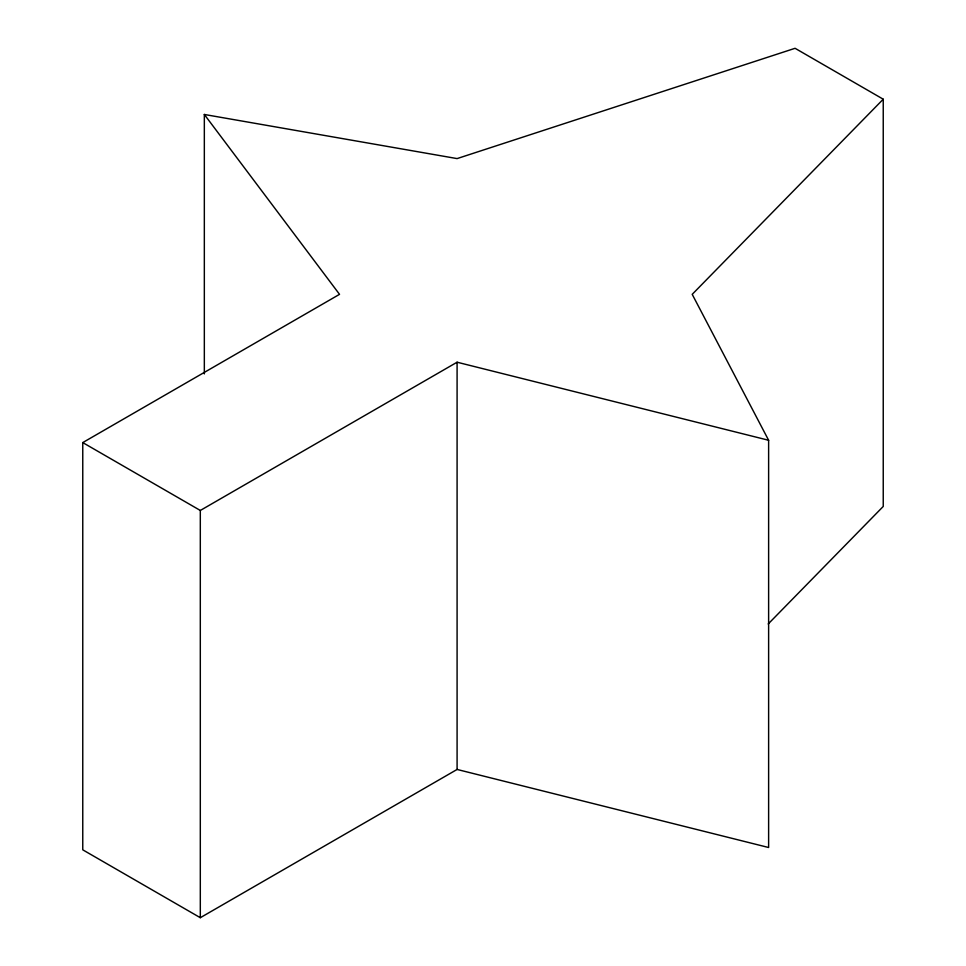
<?xml version="1.0" encoding="UTF-8"?>
<svg xmlns="http://www.w3.org/2000/svg" width="966" height="966" viewBox="0 0 966 966"><rect width="100%" height="100%" fill="white"/><g stroke="black" fill="none" stroke-linecap="round" stroke-linejoin="round"><path stroke-width="1.45" d="M883.238 99.208L692.211 294.34L768.622 440.267L768.622 847.508L457.087 769.455L200.312 917.7L82.762 849.826L82.762 442.585L339.525 294.34L204.333 114.471L457.087 158.593L795.078 48.3L883.238 99.208L883.238 506.45L768.199 623.964M82.762 442.585L200.312 510.459L457.087 362.214L768.622 440.267M457.087 362.214L457.087 769.455M204.333 114.471L204.333 373.902M200.312 510.459L200.312 917.7"/></g></svg>
